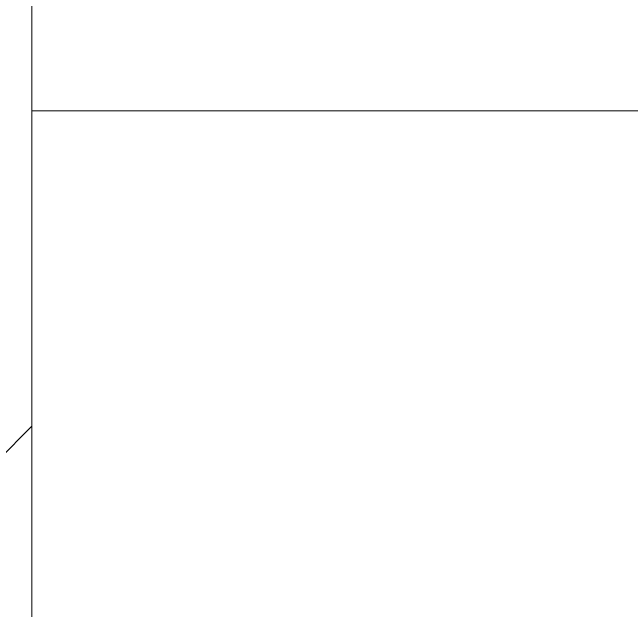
# Model space of a CAD drawing. Header units: millimetres. Extents: x -17017 to 628417, y -109036 to 199237.
# Drawn here: x 323318.6 to 323385.9, y -81486.8 to -81421.7 of the extents above; entities that cross this region are included whole.
import ezdxf

# ---------------------------------------------------------------- set-up
doc = ezdxf.new("R2010")
doc.units = ezdxf.units.MM
doc.layers.add('A-WALL-____-PATT-1', color=7, linetype='Continuous', lineweight=9)
doc.layers.add('A-WALL-FNSH-MCUT-1', color=7, linetype='Continuous', lineweight=9)

msp = doc.modelspace()

# ---------------------------------------------------------------- hatches: boundary and pattern name
at = {"layer": 'A-WALL-____-PATT-1'}
h = msp.add_hatch(dxfattribs=at)
h.set_pattern_fill('FP_5', color=256, style=0, pattern_type=2)
h.set_pattern_definition([(45, (283770.707, -86863.456), (-35.35534, 35.35534), [])])
h.paths.add_polyline_path([(323320.707, -81532.414), (323320.707, -81032.414), (323220.707, -81032.414), (323220.707, -81532.414)], flags=0)
h = msp.add_hatch(dxfattribs=at)
h.set_pattern_fill('FP_4', color=256, style=0, pattern_type=2)
h.set_pattern_definition([(45, (283770.71, -86863.46), (-84.8528, 84.8528), [])])
h.paths.add_polyline_path([(326070.707, -81532.414), (326070.707, -81432.414), (325120.707, -81432.414), (325120.707, -81532.414)], flags=0)
h.paths.add_polyline_path([(324320.707, -81532.414), (324320.707, -81432.414), (324020.707, -81432.414), (324020.707, -81532.414)], flags=0)
h.paths.add_polyline_path([(323320.707, -81532.414), (323420.707, -81532.414), (323420.707, -81432.414), (323320.707, -81432.414)], flags=0)

# ---------------------------------------------------------------- linework, layer by layer
at = {"layer": 'A-WALL-FNSH-MCUT-1'}
for p, q in [((323320.707, -81032.414), (323320.707, -81532.414)), ((323420.707, -81432.414), (323320.707, -81432.414))]:
    msp.add_line(p, q, dxfattribs=at)

doc.saveas('drawing.dxf')
